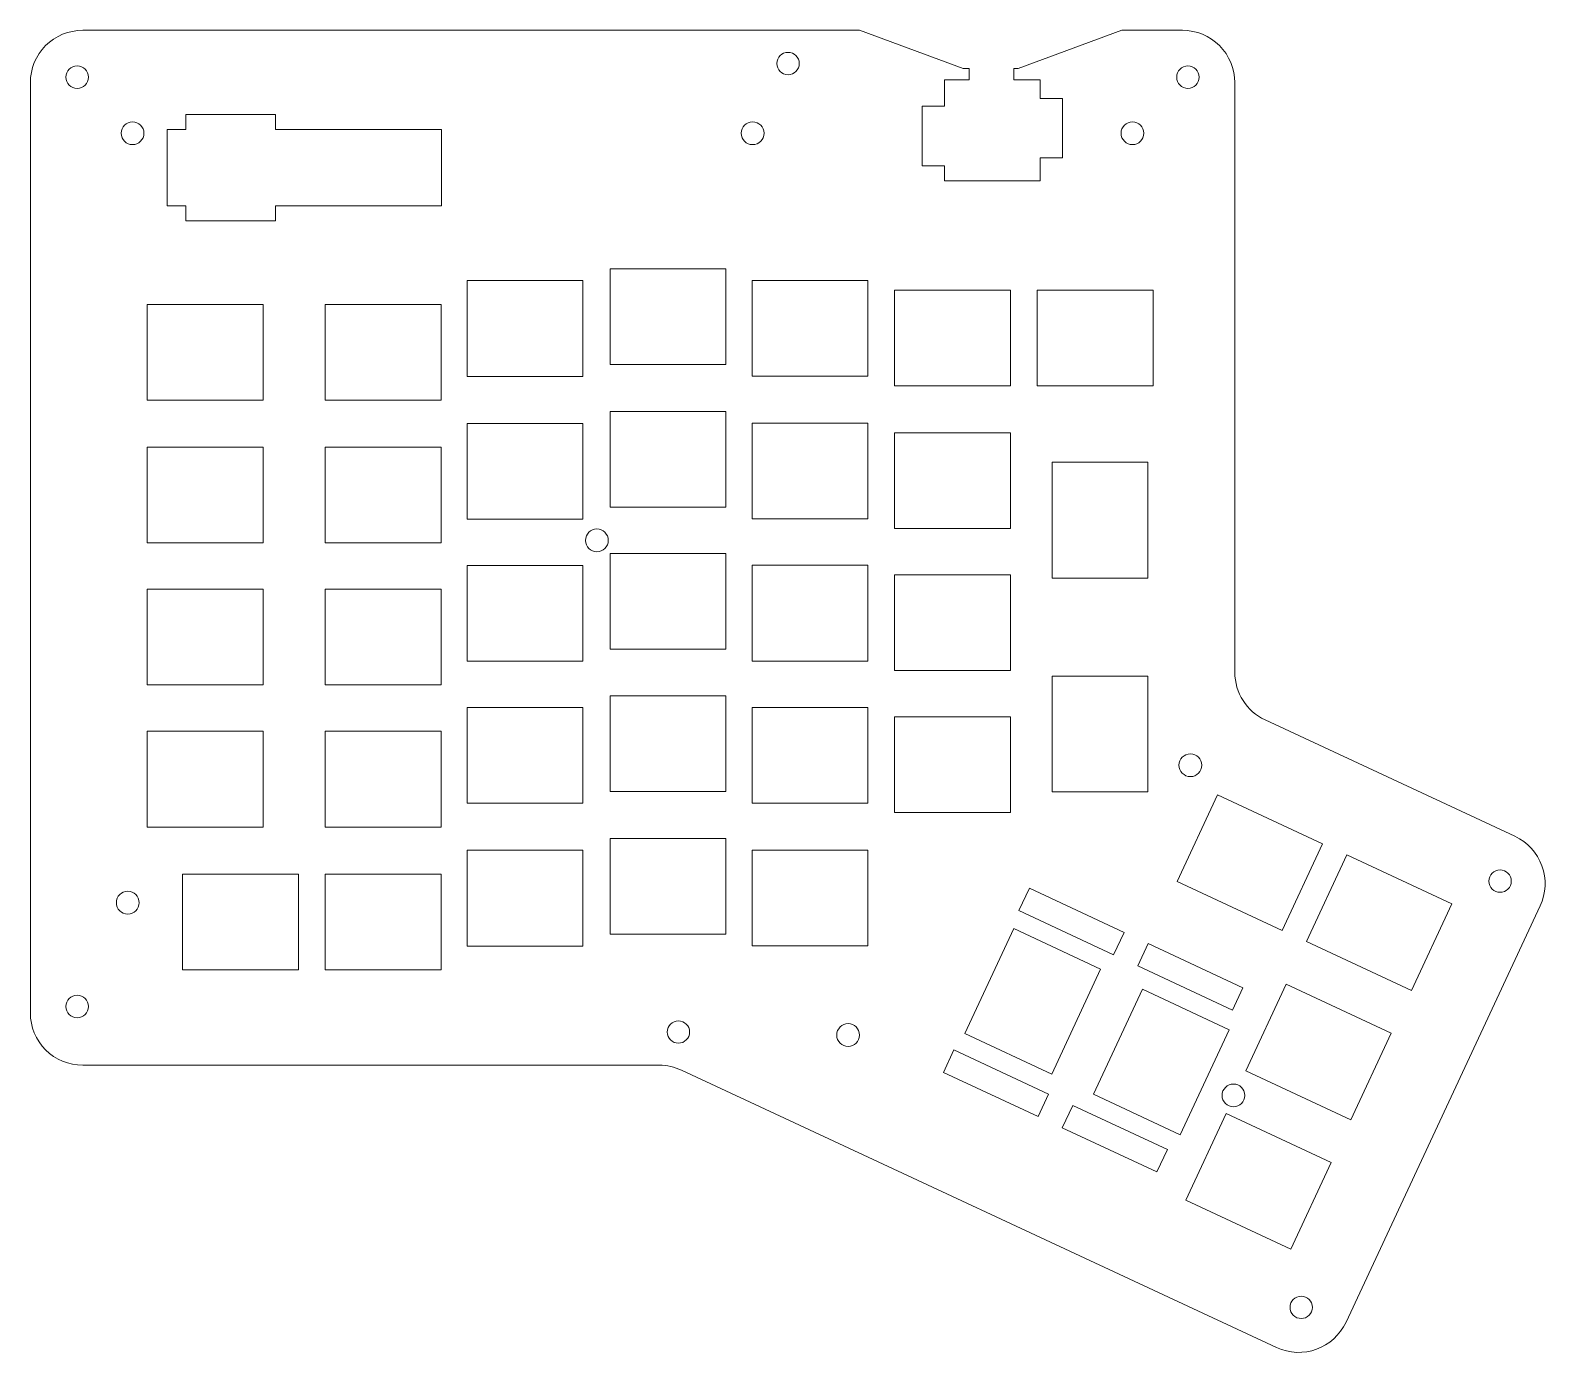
# Model space of a CAD drawing. Header units: inches. Extents: x -15.75 to -7.76, y 1.82 to 8.82.
import ezdxf

# ---------------------------------------------------------------- set-up
doc = ezdxf.new("R2010")
doc.units = ezdxf.units.IN
doc.header["$MEASUREMENT"] = 0
doc.layers.add('Layer 1', color=7, linetype='Continuous')

msp = doc.modelspace()

# ---------------------------------------------------------------- linework, layer by layer
at = {"layer": 'Layer 1', "color": 1, "lineweight": 9}
for points in [[(-13.446, 7.0022), (-12.8358, 7.0022), (-12.8358, 7.5062), (-13.446, 7.5062), (-13.446, 7.0022)], [(-12.693, 7.0647), (-12.0828, 7.0647), (-12.0828, 7.5687), (-12.693, 7.5687), (-12.693, 7.0647)], [(-11.9451, 7.003), (-11.3349, 7.003), (-11.3349, 7.507), (-11.9451, 7.507), (-11.9451, 7.003)], [(-11.195, 6.9527), (-10.5848, 6.9527), (-10.5848, 7.4567), (-11.195, 7.4567), (-11.195, 6.9527)], [(-10.4431, 6.9527), (-9.8328, 6.9527), (-9.8328, 7.4567), (-10.4431, 7.4567), (-10.4431, 6.9527)], [(-15.1294, 6.877), (-14.5192, 6.877), (-14.5192, 7.3809), (-15.1294, 7.3809), (-15.1294, 6.877)], [(-14.1924, 6.877), (-13.5822, 6.877), (-13.5822, 7.3809), (-14.1924, 7.3809), (-14.1924, 6.877)], [(-12.693, 6.3128), (-12.0828, 6.3128), (-12.0828, 6.8167), (-12.693, 6.8167), (-12.693, 6.3128)], [(-13.446, 6.2503), (-12.8358, 6.2503), (-12.8358, 6.7542), (-13.446, 6.7542), (-13.446, 6.2503)], [(-11.9451, 6.2511), (-11.3349, 6.2511), (-11.3349, 6.755), (-11.9451, 6.755), (-11.9451, 6.2511)], [(-15.1294, 6.125), (-14.5192, 6.125), (-14.5192, 6.629), (-15.1294, 6.629), (-15.1294, 6.125)], [(-14.1924, 6.125), (-13.5822, 6.125), (-13.5822, 6.629), (-14.1924, 6.629), (-14.1924, 6.125)], [(-11.195, 6.2008), (-10.5848, 6.2008), (-10.5848, 6.7047), (-11.195, 6.7047), (-11.195, 6.2008)], [(-12.693, 5.5647), (-12.0828, 5.5647), (-12.0828, 6.0687), (-12.693, 6.0687), (-12.693, 5.5647)], [(-13.446, 5.5022), (-12.8358, 5.5022), (-12.8358, 6.0062), (-13.446, 6.0062), (-13.446, 5.5022)], [(-11.9451, 5.503), (-11.3349, 5.503), (-11.3349, 6.007), (-11.9451, 6.007), (-11.9451, 5.503)], [(-11.195, 5.4527), (-10.5848, 5.4527), (-10.5848, 5.9567), (-11.195, 5.9567), (-11.195, 5.4527)], [(-15.1294, 5.377), (-14.5192, 5.377), (-14.5192, 5.8809), (-15.1294, 5.8809), (-15.1294, 5.377)], [(-14.1924, 5.377), (-13.5822, 5.377), (-13.5822, 5.8809), (-14.1924, 5.8809), (-14.1924, 5.377)], [(-12.693, 4.8167), (-12.0828, 4.8167), (-12.0828, 5.3206), (-12.693, 5.3206), (-12.693, 4.8167)], [(-13.446, 4.7542), (-12.8358, 4.7542), (-12.8358, 5.2581), (-13.446, 5.2581), (-13.446, 4.7542)], [(-11.9451, 4.755), (-11.3349, 4.755), (-11.3349, 5.2589), (-11.9451, 5.2589), (-11.9451, 4.755)], [(-11.195, 4.7047), (-10.5848, 4.7047), (-10.5848, 5.2086), (-11.195, 5.2086), (-11.195, 4.7047)], [(-15.1294, 4.629), (-14.5192, 4.629), (-14.5192, 5.1329), (-15.1294, 5.1329), (-15.1294, 4.629)], [(-14.1924, 4.629), (-13.5822, 4.629), (-13.5822, 5.1329), (-14.1924, 5.1329), (-14.1924, 4.629)], [(-12.693, 4.0647), (-12.0828, 4.0647), (-12.0828, 4.5687), (-12.693, 4.5687), (-12.693, 4.0647)], [(-13.446, 4.0022), (-12.8358, 4.0022), (-12.8358, 4.5062), (-13.446, 4.5062), (-13.446, 4.0022)], [(-11.9451, 4.003), (-11.3349, 4.003), (-11.3349, 4.507), (-11.9451, 4.507), (-11.9451, 4.003)], [(-14.9444, 3.877), (-14.3341, 3.877), (-14.3341, 4.3809), (-14.9444, 4.3809), (-14.9444, 3.877)], [(-14.1924, 3.877), (-13.5822, 3.877), (-13.5822, 4.3809), (-14.1924, 4.3809), (-14.1924, 3.877)]]:
    msp.add_lwpolyline(points, close=True, dxfattribs=at)
for points, knots in [([(-15.4696, 8.8244), (-15.5427, 8.8244), (-15.6128, 8.7954), (-15.6645, 8.7437), (-15.6645, 8.7437), (-15.7162, 8.692), (-15.7452, 8.6219), (-15.7452, 8.5488)], [0, 0, 0, 0, 0.333333, 0.333333, 0.333333, 0.333333, 1, 1, 1, 1]), ([(-9.4032, 8.5488), (-9.4032, 8.6219), (-9.4323, 8.692), (-9.484, 8.7437), (-9.484, 8.7437), (-9.5356, 8.7954), (-9.6057, 8.8244), (-9.6788, 8.8244)], [0, 0, 0, 0, 0.333333, 0.333333, 0.333333, 0.333333, 1, 1, 1, 1]), ([(-11.6967, 8.6494), (-11.6967, 8.6821), (-11.7231, 8.7085), (-11.7557, 8.7085), (-11.7557, 8.7085), (-11.7884, 8.7085), (-11.8148, 8.6821), (-11.8148, 8.6494), (-11.8148, 8.6494), (-11.8148, 8.6168), (-11.7884, 8.5904), (-11.7557, 8.5904), (-11.7557, 8.5904), (-11.7231, 8.5904), (-11.6967, 8.6168), (-11.6967, 8.6494)], [0, 0, 0, 0, 0.2, 0.2, 0.2, 0.2, 0.4, 0.4, 0.4, 0.4, 0.6, 0.6, 0.6, 0.6, 1, 1, 1, 1]), ([(-15.4396, 8.5778), (-15.4396, 8.6104), (-15.466, 8.6369), (-15.4986, 8.6369), (-15.4986, 8.6369), (-15.5312, 8.6369), (-15.5577, 8.6104), (-15.5577, 8.5778), (-15.5577, 8.5778), (-15.5577, 8.5452), (-15.5312, 8.5188), (-15.4986, 8.5188), (-15.4986, 8.5188), (-15.466, 8.5188), (-15.4396, 8.5452), (-15.4396, 8.5778)], [0, 0, 0, 0, 0.2, 0.2, 0.2, 0.2, 0.4, 0.4, 0.4, 0.4, 0.6, 0.6, 0.6, 0.6, 1, 1, 1, 1]), ([(-9.591, 8.5778), (-9.591, 8.6104), (-9.6175, 8.6369), (-9.6501, 8.6369), (-9.6501, 8.6369), (-9.6827, 8.6369), (-9.7092, 8.6104), (-9.7092, 8.5778), (-9.7092, 8.5778), (-9.7092, 8.5452), (-9.6827, 8.5188), (-9.6501, 8.5188), (-9.6501, 8.5188), (-9.6175, 8.5188), (-9.591, 8.5452), (-9.591, 8.5778)], [0, 0, 0, 0, 0.2, 0.2, 0.2, 0.2, 0.4, 0.4, 0.4, 0.4, 0.6, 0.6, 0.6, 0.6, 1, 1, 1, 1]), ([(-15.1472, 8.2824), (-15.1472, 8.3156), (-15.1741, 8.3424), (-15.2072, 8.3424), (-15.2072, 8.3424), (-15.2404, 8.3424), (-15.2672, 8.3156), (-15.2672, 8.2824), (-15.2672, 8.2824), (-15.2672, 8.2493), (-15.2404, 8.2224), (-15.2072, 8.2224), (-15.2072, 8.2224), (-15.1741, 8.2224), (-15.1472, 8.2493), (-15.1472, 8.2824)], [0, 0, 0, 0, 0.2, 0.2, 0.2, 0.2, 0.4, 0.4, 0.4, 0.4, 0.6, 0.6, 0.6, 0.6, 1, 1, 1, 1]), ([(-11.8822, 8.2824), (-11.8822, 8.3156), (-11.9091, 8.3424), (-11.9422, 8.3424), (-11.9422, 8.3424), (-11.9754, 8.3424), (-12.0022, 8.3156), (-12.0022, 8.2824), (-12.0022, 8.2824), (-12.0022, 8.2493), (-11.9754, 8.2224), (-11.9422, 8.2224), (-11.9422, 8.2224), (-11.9091, 8.2224), (-11.8822, 8.2493), (-11.8822, 8.2824)], [0, 0, 0, 0, 0.2, 0.2, 0.2, 0.2, 0.4, 0.4, 0.4, 0.4, 0.6, 0.6, 0.6, 0.6, 1, 1, 1, 1]), ([(-9.8822, 8.2824), (-9.8822, 8.3156), (-9.9091, 8.3424), (-9.9422, 8.3424), (-9.9422, 8.3424), (-9.9754, 8.3424), (-10.0022, 8.3156), (-10.0022, 8.2824), (-10.0022, 8.2824), (-10.0022, 8.2493), (-9.9754, 8.2224), (-9.9422, 8.2224), (-9.9422, 8.2224), (-9.9091, 8.2224), (-9.8822, 8.2493), (-9.8822, 8.2824)], [0, 0, 0, 0, 0.2, 0.2, 0.2, 0.2, 0.4, 0.4, 0.4, 0.4, 0.6, 0.6, 0.6, 0.6, 1, 1, 1, 1]), ([(-10.3655, 5.9399), (-10.3655, 5.9399), (-10.3655, 6.5501), (-10.3655, 6.5501), (-10.3655, 6.5501), (-10.3655, 6.5501), (-9.8616, 6.5501), (-9.8616, 6.5501), (-9.8616, 6.5501), (-9.8616, 6.5501), (-9.8616, 5.9399), (-9.8616, 5.9399), (-9.8616, 5.9399), (-9.8616, 5.9399), (-10.3655, 5.9399), (-10.3655, 5.9399)], [0, 0, 0, 0, 0.2, 0.2, 0.2, 0.2, 0.4, 0.4, 0.4, 0.4, 0.6, 0.6, 0.6, 0.6, 1, 1, 1, 1]), ([(-12.7022, 6.1384), (-12.7022, 6.1716), (-12.7291, 6.1984), (-12.7622, 6.1984), (-12.7622, 6.1984), (-12.7954, 6.1984), (-12.8222, 6.1716), (-12.8222, 6.1384), (-12.8222, 6.1384), (-12.8222, 6.1053), (-12.7954, 6.0784), (-12.7622, 6.0784), (-12.7622, 6.0784), (-12.7291, 6.0784), (-12.7022, 6.1053), (-12.7022, 6.1384)], [0, 0, 0, 0, 0.2, 0.2, 0.2, 0.2, 0.4, 0.4, 0.4, 0.4, 0.6, 0.6, 0.6, 0.6, 1, 1, 1, 1]), ([(-10.3655, 4.8139), (-10.3655, 4.8139), (-10.3655, 5.4241), (-10.3655, 5.4241), (-10.3655, 5.4241), (-10.3655, 5.4241), (-9.8616, 5.4241), (-9.8616, 5.4241), (-9.8616, 5.4241), (-9.8616, 5.4241), (-9.8616, 4.8139), (-9.8616, 4.8139), (-9.8616, 4.8139), (-9.8616, 4.8139), (-10.3655, 4.8139), (-10.3655, 4.8139)], [0, 0, 0, 0, 0.2, 0.2, 0.2, 0.2, 0.4, 0.4, 0.4, 0.4, 0.6, 0.6, 0.6, 0.6, 1, 1, 1, 1]), ([(-9.5772, 4.9544), (-9.5772, 4.9876), (-9.6041, 5.0144), (-9.6372, 5.0144), (-9.6372, 5.0144), (-9.6704, 5.0144), (-9.6972, 4.9876), (-9.6972, 4.9544), (-9.6972, 4.9544), (-9.6972, 4.9213), (-9.6704, 4.8944), (-9.6372, 4.8944), (-9.6372, 4.8944), (-9.6041, 4.8944), (-9.5772, 4.9213), (-9.5772, 4.9544)], [0, 0, 0, 0, 0.2, 0.2, 0.2, 0.2, 0.4, 0.4, 0.4, 0.4, 0.6, 0.6, 0.6, 0.6, 1, 1, 1, 1]), ([(-9.4938, 4.7981), (-9.4938, 4.7981), (-8.9407, 4.5402), (-8.9407, 4.5402), (-8.9407, 4.5402), (-8.9407, 4.5402), (-9.1537, 4.0835), (-9.1537, 4.0835), (-9.1537, 4.0835), (-9.1537, 4.0835), (-9.7067, 4.3414), (-9.7067, 4.3414), (-9.7067, 4.3414), (-9.7067, 4.3414), (-9.4938, 4.7981), (-9.4938, 4.7981)], [0, 0, 0, 0, 0.2, 0.2, 0.2, 0.2, 0.4, 0.4, 0.4, 0.4, 0.6, 0.6, 0.6, 0.6, 1, 1, 1, 1]), ([(-7.7954, 4.2137), (-7.7645, 4.2799), (-7.7612, 4.3557), (-7.7862, 4.4244), (-7.7862, 4.4244), (-7.8112, 4.4931), (-7.8625, 4.549), (-7.9287, 4.5799)], [0, 0, 0, 0, 0.333333, 0.333333, 0.333333, 0.333333, 1, 1, 1, 1]), ([(-8.8132, 4.4821), (-8.8132, 4.4821), (-8.2601, 4.2243), (-8.2601, 4.2243), (-8.2601, 4.2243), (-8.2601, 4.2243), (-8.4731, 3.7675), (-8.4731, 3.7675), (-8.4731, 3.7675), (-8.4731, 3.7675), (-9.0262, 4.0254), (-9.0262, 4.0254), (-9.0262, 4.0254), (-9.0262, 4.0254), (-8.8132, 4.4821), (-8.8132, 4.4821)], [0, 0, 0, 0, 0.2, 0.2, 0.2, 0.2, 0.4, 0.4, 0.4, 0.4, 0.6, 0.6, 0.6, 0.6, 1, 1, 1, 1]), ([(-7.9477, 4.3441), (-7.9477, 4.3768), (-7.9741, 4.4032), (-8.0067, 4.4032), (-8.0067, 4.4032), (-8.0393, 4.4032), (-8.0658, 4.3768), (-8.0658, 4.3441), (-8.0658, 4.3441), (-8.0658, 4.3115), (-8.0393, 4.2851), (-8.0067, 4.2851), (-8.0067, 4.2851), (-7.9741, 4.2851), (-7.9477, 4.3115), (-7.9477, 4.3441)], [0, 0, 0, 0, 0.2, 0.2, 0.2, 0.2, 0.4, 0.4, 0.4, 0.4, 0.6, 0.6, 0.6, 0.6, 1, 1, 1, 1]), ([(-15.1722, 4.2304), (-15.1722, 4.2636), (-15.1991, 4.2904), (-15.2322, 4.2904), (-15.2322, 4.2904), (-15.2654, 4.2904), (-15.2922, 4.2636), (-15.2922, 4.2304), (-15.2922, 4.2304), (-15.2922, 4.1973), (-15.2654, 4.1704), (-15.2322, 4.1704), (-15.2322, 4.1704), (-15.1991, 4.1704), (-15.1722, 4.1973), (-15.1722, 4.2304)], [0, 0, 0, 0, 0.2, 0.2, 0.2, 0.2, 0.4, 0.4, 0.4, 0.4, 0.6, 0.6, 0.6, 0.6, 1, 1, 1, 1]), ([(-10.8242, 3.541), (-10.8242, 3.541), (-10.5663, 4.094), (-10.5663, 4.094), (-10.5663, 4.094), (-10.5663, 4.094), (-10.1096, 3.8811), (-10.1096, 3.8811), (-10.1096, 3.8811), (-10.1096, 3.8811), (-10.3674, 3.328), (-10.3674, 3.328), (-10.3674, 3.328), (-10.3674, 3.328), (-10.8242, 3.541), (-10.8242, 3.541)], [0, 0, 0, 0, 0.2, 0.2, 0.2, 0.2, 0.4, 0.4, 0.4, 0.4, 0.6, 0.6, 0.6, 0.6, 1, 1, 1, 1]), ([(-10.1471, 3.2215), (-10.1471, 3.2215), (-9.8892, 3.7746), (-9.8892, 3.7746), (-9.8892, 3.7746), (-9.8892, 3.7746), (-9.4325, 3.5616), (-9.4325, 3.5616), (-9.4325, 3.5616), (-9.4325, 3.5616), (-9.6904, 3.0086), (-9.6904, 3.0086), (-9.6904, 3.0086), (-9.6904, 3.0086), (-10.1471, 3.2215), (-10.1471, 3.2215)], [0, 0, 0, 0, 0.2, 0.2, 0.2, 0.2, 0.4, 0.4, 0.4, 0.4, 0.6, 0.6, 0.6, 0.6, 1, 1, 1, 1]), ([(-9.1327, 3.8016), (-9.1327, 3.8016), (-8.5796, 3.5437), (-8.5796, 3.5437), (-8.5796, 3.5437), (-8.5796, 3.5437), (-8.7926, 3.087), (-8.7926, 3.087), (-8.7926, 3.087), (-8.7926, 3.087), (-9.3456, 3.3449), (-9.3456, 3.3449), (-9.3456, 3.3449), (-9.3456, 3.3449), (-9.1327, 3.8016), (-9.1327, 3.8016)], [0, 0, 0, 0, 0.2, 0.2, 0.2, 0.2, 0.4, 0.4, 0.4, 0.4, 0.6, 0.6, 0.6, 0.6, 1, 1, 1, 1]), ([(-15.4396, 3.6835), (-15.4396, 3.7162), (-15.466, 3.7426), (-15.4986, 3.7426), (-15.4986, 3.7426), (-15.5312, 3.7426), (-15.5577, 3.7162), (-15.5577, 3.6835), (-15.5577, 3.6835), (-15.5577, 3.6509), (-15.5312, 3.6245), (-15.4986, 3.6245), (-15.4986, 3.6245), (-15.466, 3.6245), (-15.4396, 3.6509), (-15.4396, 3.6835)], [0, 0, 0, 0, 0.2, 0.2, 0.2, 0.2, 0.4, 0.4, 0.4, 0.4, 0.6, 0.6, 0.6, 0.6, 1, 1, 1, 1]), ([(-15.7452, 3.65), (-15.7452, 3.5769), (-15.7162, 3.5068), (-15.6645, 3.4551), (-15.6645, 3.4551), (-15.6128, 3.4035), (-15.5427, 3.3744), (-15.4696, 3.3744)], [0, 0, 0, 0, 0.333333, 0.333333, 0.333333, 0.333333, 1, 1, 1, 1]), ([(-12.274, 3.5494), (-12.274, 3.582), (-12.3004, 3.6085), (-12.333, 3.6085), (-12.333, 3.6085), (-12.3657, 3.6085), (-12.3921, 3.582), (-12.3921, 3.5494), (-12.3921, 3.5494), (-12.3921, 3.5168), (-12.3657, 3.4904), (-12.333, 3.4904), (-12.333, 3.4904), (-12.3004, 3.4904), (-12.274, 3.5168), (-12.274, 3.5494)], [0, 0, 0, 0, 0.2, 0.2, 0.2, 0.2, 0.4, 0.4, 0.4, 0.4, 0.6, 0.6, 0.6, 0.6, 1, 1, 1, 1]), ([(-11.3792, 3.5334), (-11.3792, 3.5666), (-11.4061, 3.5934), (-11.4392, 3.5934), (-11.4392, 3.5934), (-11.4724, 3.5934), (-11.4992, 3.5666), (-11.4992, 3.5334), (-11.4992, 3.5334), (-11.4992, 3.5003), (-11.4724, 3.4734), (-11.4392, 3.4734), (-11.4392, 3.4734), (-11.4061, 3.4734), (-11.3792, 3.5003), (-11.3792, 3.5334)], [0, 0, 0, 0, 0.2, 0.2, 0.2, 0.2, 0.4, 0.4, 0.4, 0.4, 0.6, 0.6, 0.6, 0.6, 1, 1, 1, 1]), ([(-9.3502, 3.2154), (-9.3502, 3.2486), (-9.3771, 3.2754), (-9.4102, 3.2754), (-9.4102, 3.2754), (-9.4434, 3.2754), (-9.4702, 3.2486), (-9.4702, 3.2154), (-9.4702, 3.2154), (-9.4702, 3.1823), (-9.4434, 3.1554), (-9.4102, 3.1554), (-9.4102, 3.1554), (-9.3771, 3.1554), (-9.3502, 3.1823), (-9.3502, 3.2154)], [0, 0, 0, 0, 0.2, 0.2, 0.2, 0.2, 0.4, 0.4, 0.4, 0.4, 0.6, 0.6, 0.6, 0.6, 1, 1, 1, 1]), ([(-9.4486, 3.121), (-9.4486, 3.121), (-8.8956, 2.8631), (-8.8956, 2.8631), (-8.8956, 2.8631), (-8.8956, 2.8631), (-9.1085, 2.4064), (-9.1085, 2.4064), (-9.1085, 2.4064), (-9.1085, 2.4064), (-9.6616, 2.6643), (-9.6616, 2.6643), (-9.6616, 2.6643), (-9.6616, 2.6643), (-9.4486, 3.121), (-9.4486, 3.121)], [0, 0, 0, 0, 0.2, 0.2, 0.2, 0.2, 0.4, 0.4, 0.4, 0.4, 0.6, 0.6, 0.6, 0.6, 1, 1, 1, 1]), ([(-8.9944, 2.0994), (-8.9944, 2.132), (-9.0208, 2.1585), (-9.0534, 2.1585), (-9.0534, 2.1585), (-9.086, 2.1585), (-9.1125, 2.132), (-9.1125, 2.0994), (-9.1125, 2.0994), (-9.1125, 2.0668), (-9.086, 2.0404), (-9.0534, 2.0404), (-9.0534, 2.0404), (-9.0208, 2.0404), (-8.9944, 2.0668), (-8.9944, 2.0994)], [0, 0, 0, 0, 0.2, 0.2, 0.2, 0.2, 0.4, 0.4, 0.4, 0.4, 0.6, 0.6, 0.6, 0.6, 1, 1, 1, 1])]:
    msp.add_open_spline(points, degree=3, knots=knots, dxfattribs=at)
for points in [[(-15.4696, 8.8244), (-15.4696, 8.8244), (-11.3802, 8.8244), (-11.3802, 8.8244)], [(-10.8338, 8.6231), (-10.8338, 8.6231), (-11.3802, 8.8244), (-11.3802, 8.8244)], [(-9.9982, 8.8244), (-9.9982, 8.8244), (-10.5447, 8.6231), (-10.5447, 8.6231)], [(-9.9982, 8.8244), (-9.9982, 8.8244), (-9.6788, 8.8244), (-9.6788, 8.8244)], [(-10.8338, 8.6231), (-10.8338, 8.6231), (-10.8028, 8.6231), (-10.8028, 8.6231)], [(-10.8028, 8.564), (-10.8028, 8.564), (-10.8028, 8.6231), (-10.8028, 8.6231)], [(-10.5666, 8.6231), (-10.5666, 8.6231), (-10.5447, 8.6231), (-10.5447, 8.6231)], [(-10.5666, 8.6231), (-10.5666, 8.6231), (-10.5666, 8.564), (-10.5666, 8.564)], [(-15.7452, 3.65), (-15.7452, 3.65), (-15.7452, 8.5488), (-15.7452, 8.5488)], [(-10.9316, 8.564), (-10.9316, 8.564), (-10.9316, 8.4246), (-10.9316, 8.4246)], [(-10.9316, 8.564), (-10.9316, 8.564), (-10.8028, 8.564), (-10.8028, 8.564)], [(-10.5666, 8.564), (-10.5666, 8.564), (-10.4288, 8.564), (-10.4288, 8.564)], [(-10.4288, 8.4656), (-10.4288, 8.4656), (-10.4288, 8.564), (-10.4288, 8.564)], [(-9.4032, 8.5488), (-9.4032, 8.5488), (-9.4032, 5.443), (-9.4032, 5.443)], [(-10.4288, 8.4656), (-10.4288, 8.4656), (-10.3109, 8.4656), (-10.3109, 8.4656)], [(-10.3109, 8.1523), (-10.3109, 8.1523), (-10.3109, 8.4656), (-10.3109, 8.4656)], [(-10.9316, 8.4246), (-10.9316, 8.4246), (-11.0496, 8.4246), (-11.0496, 8.4246)], [(-11.0495, 8.1112), (-11.0495, 8.1112), (-11.0496, 8.4246), (-11.0496, 8.4246)], [(-14.926, 8.3023), (-14.926, 8.3023), (-14.926, 8.381), (-14.926, 8.381)], [(-14.926, 8.381), (-14.926, 8.381), (-14.4536, 8.381), (-14.4536, 8.381)], [(-14.4536, 8.3023), (-14.4536, 8.3023), (-14.4536, 8.381), (-14.4536, 8.381)], [(-15.0245, 8.3023), (-15.0245, 8.3023), (-14.926, 8.3023), (-14.926, 8.3023)], [(-15.0245, 7.9006), (-15.0245, 7.9006), (-15.0245, 8.3023), (-15.0245, 8.3023)], [(-14.4536, 8.3023), (-14.4536, 8.3023), (-13.5799, 8.3023), (-13.5799, 8.3023)], [(-13.5799, 8.3023), (-13.5799, 8.3023), (-13.5799, 7.9006), (-13.5799, 7.9006)], [(-10.4288, 8.0326), (-10.4288, 8.0326), (-10.4288, 8.1524), (-10.4288, 8.1524)], [(-10.4288, 8.1524), (-10.4288, 8.1524), (-10.3109, 8.1523), (-10.3109, 8.1523)], [(-10.9316, 8.1113), (-10.9316, 8.1113), (-11.0495, 8.1112), (-11.0495, 8.1112)], [(-10.9316, 8.1113), (-10.9316, 8.1113), (-10.9316, 8.0326), (-10.9316, 8.0326)], [(-10.4288, 8.0326), (-10.4288, 8.0326), (-10.9316, 8.0326), (-10.9316, 8.0326)], [(-15.0245, 7.9006), (-15.0245, 7.9006), (-14.926, 7.9006), (-14.926, 7.9006)], [(-14.926, 7.8219), (-14.926, 7.8219), (-14.926, 7.9006), (-14.926, 7.9006)], [(-14.4536, 7.8219), (-14.4536, 7.8219), (-14.4536, 7.9006), (-14.4536, 7.9006)], [(-14.4536, 7.9006), (-14.4536, 7.9006), (-13.5799, 7.9006), (-13.5799, 7.9006)], [(-14.926, 7.8219), (-14.926, 7.8219), (-14.4536, 7.8219), (-14.4536, 7.8219)], [(-9.4032, 5.443), (-9.4032, 5.3359), (-9.3412, 5.2385), (-9.2441, 5.1932)], [(-9.2441, 5.1932), (-9.2441, 5.1932), (-7.9287, 4.5799), (-7.9287, 4.5799)], [(-10.485, 4.3066), (-10.485, 4.3066), (-10.54, 4.1888), (-10.54, 4.1888)], [(-9.9866, 4.0742), (-9.9866, 4.0742), (-10.485, 4.3066), (-10.485, 4.3066)], [(-10.54, 4.1888), (-10.54, 4.1888), (-10.0415, 3.9564), (-10.0415, 3.9564)], [(-7.7954, 4.2137), (-7.7954, 4.2137), (-8.8177, 2.0215), (-8.8177, 2.0215)], [(-10.0415, 3.9564), (-10.0415, 3.9564), (-9.9866, 4.0742), (-9.9866, 4.0742)], [(-9.8597, 4.015), (-9.8597, 4.015), (-9.9147, 3.8972), (-9.9147, 3.8972)], [(-9.3613, 3.7825), (-9.3613, 3.7825), (-9.8597, 4.015), (-9.8597, 4.015)], [(-9.9147, 3.8972), (-9.9147, 3.8972), (-9.4162, 3.6647), (-9.4162, 3.6647)], [(-9.4162, 3.6647), (-9.4162, 3.6647), (-9.3613, 3.7825), (-9.3613, 3.7825)], [(-10.8823, 3.4547), (-10.8823, 3.4547), (-10.9372, 3.3369), (-10.9372, 3.3369)], [(-10.3838, 3.2222), (-10.3838, 3.2222), (-10.8823, 3.4547), (-10.8823, 3.4547)], [(-12.4329, 3.3744), (-12.4329, 3.3744), (-15.4696, 3.3744), (-15.4696, 3.3744)], [(-12.3165, 3.3486), (-12.3529, 3.3656), (-12.3927, 3.3744), (-12.4329, 3.3744)], [(-9.1839, 1.8882), (-9.1839, 1.8882), (-12.3165, 3.3486), (-12.3165, 3.3486)], [(-10.9372, 3.3369), (-10.9372, 3.3369), (-10.4388, 3.1044), (-10.4388, 3.1044)], [(-10.4388, 3.1044), (-10.4388, 3.1044), (-10.3838, 3.2222), (-10.3838, 3.2222)], [(-10.257, 3.163), (-10.257, 3.163), (-10.3119, 3.0452), (-10.3119, 3.0452)], [(-9.7585, 2.9306), (-9.7585, 2.9306), (-10.257, 3.163), (-10.257, 3.163)], [(-10.3119, 3.0452), (-10.3119, 3.0452), (-9.8135, 2.8128), (-9.8135, 2.8128)], [(-9.8135, 2.8128), (-9.8135, 2.8128), (-9.7585, 2.9306), (-9.7585, 2.9306)], [(-9.1839, 1.8882), (-9.0459, 1.8239), (-8.882, 1.8835), (-8.8177, 2.0215)]]:
    msp.add_open_spline(points, degree=3, dxfattribs=at)

doc.saveas('drawing.dxf')
